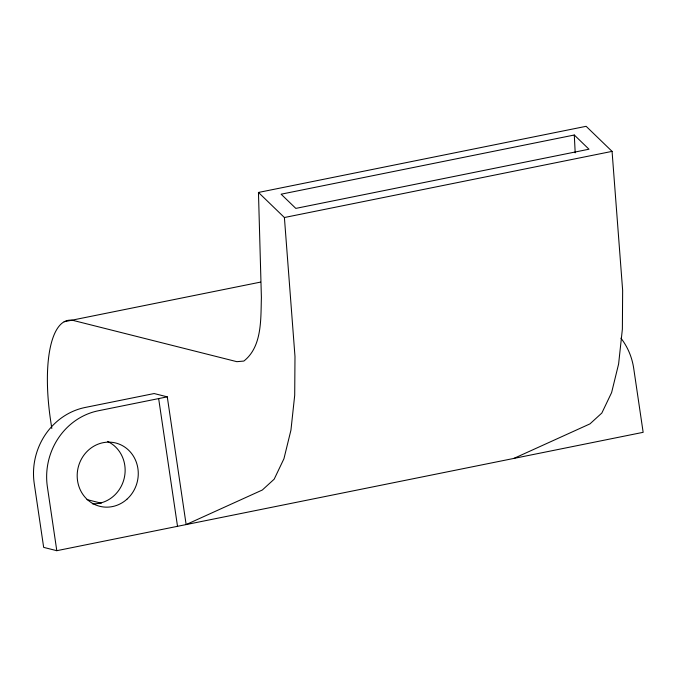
<?xml version="1.0" encoding="UTF-8"?>
<svg xmlns="http://www.w3.org/2000/svg" width="677" height="677" viewBox="0 0 677 677"><rect width="100%" height="100%" fill="white"/><g stroke="black" fill="none" stroke-linecap="round" stroke-linejoin="round"><path stroke-width="1.02" d="M513.809 458.439L589.989 423.87L601.836 413.038L611.602 392.609L618.609 363.989L622.375 329.115L622.645 290.374L612.067 151.377L586.13 126.311L258.462 192.454L261.398 297.592C260.696 318.791 262.363 346.539 243.864 361.053L236.865 361.679L73.81 320.593A111.9 37.125 78.6 0 0 50.563 420.146L51.799 428.49M574.291 135.011L281.116 194.197L295.815 208.398L588.99 149.219L574.291 135.011L575.196 152.867M258.462 192.454L284.399 217.52L612.067 151.377M64.163 321.753L260.552 282.106M284.399 217.52L294.986 356.517L294.707 395.258L290.941 430.132L283.934 458.752L274.177 479.181L262.321 490.013L186.141 524.582L167.278 396.849L98.3 410.778A65.271 60.82 -75.9 0 0 47.373 486.831L56.8 550.689L643.15 432.324L633.723 368.457A65.271 60.82 -75.9 0 0 620.919 338.161M167.278 396.849L154.144 393.54L85.167 407.469A65.271 60.82 -75.9 0 0 34.231 483.513L43.666 547.38L56.8 550.689M86.952 499.584L101.296 503.197M158.655 398.592L177.518 526.325M107.431 441.396A32.64 30.406 -75.9 0 1 124.162 478.444A32.64 30.406 -75.9 0 1 92.326 503.815M126.904 499.254A32.64 30.406 -75.9 0 0 118.737 443.943A32.64 30.406 -75.9 0 0 77.55 480.738A32.64 30.406 -75.9 0 0 126.904 499.254"/></g></svg>
